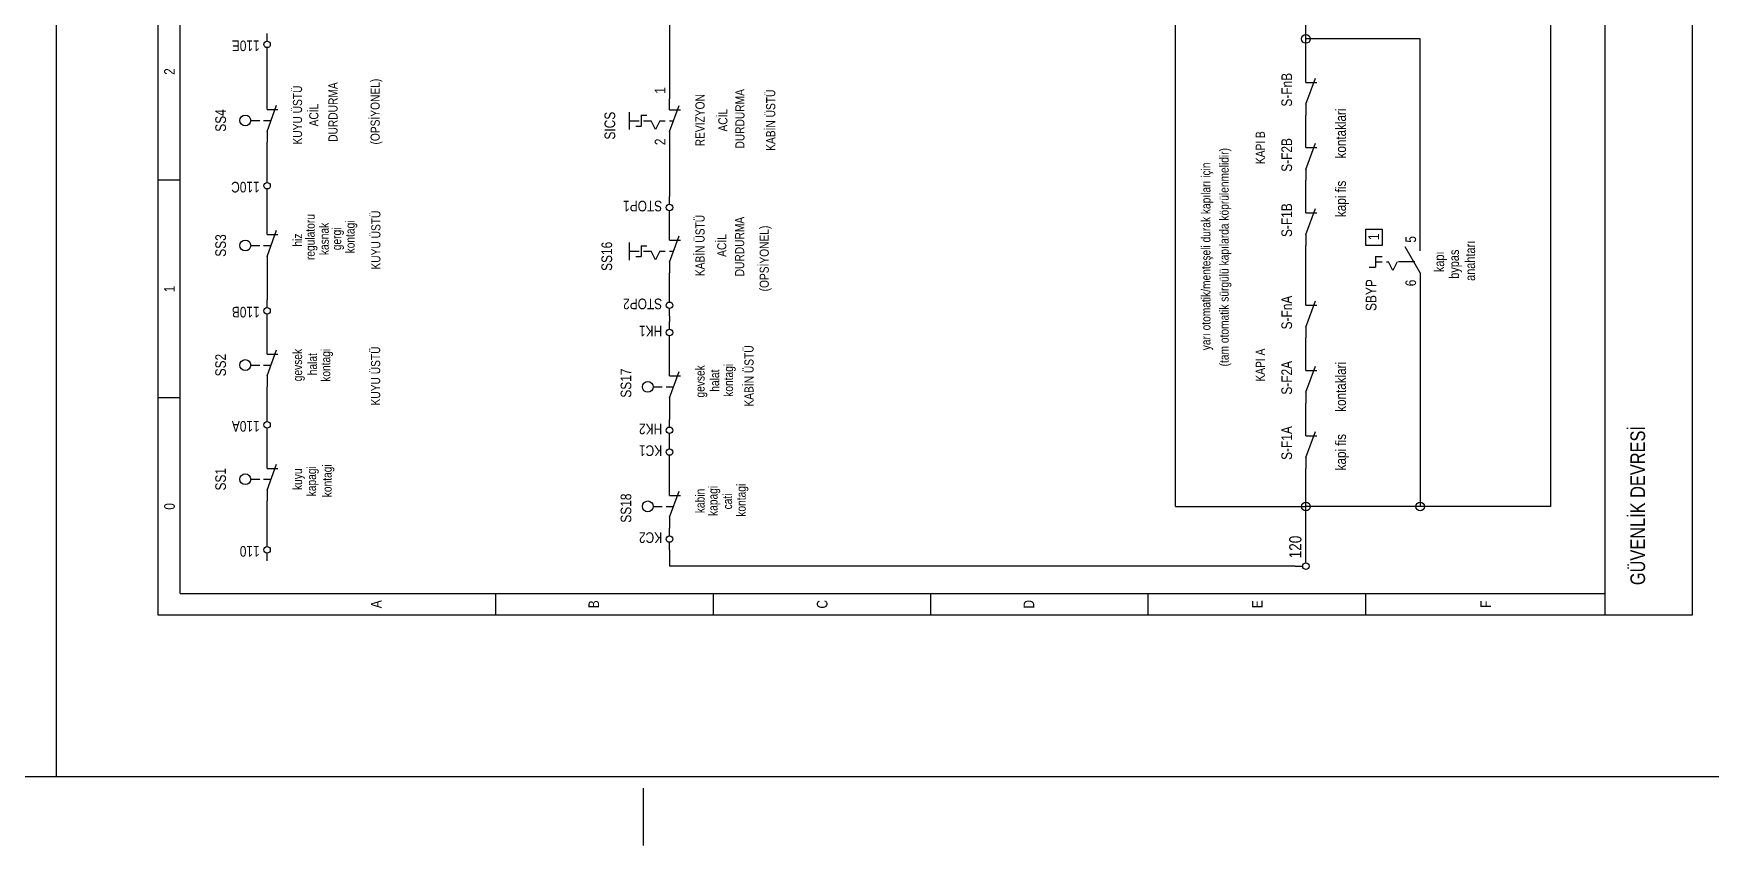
# Model space of a CAD drawing. Header units: centimetres. Extents: x 0 to 13360, y -30 to 2970.
# Drawn here: x 11235 to 11964, y -30 to 323 of the extents above; entities that cross this region are included whole.
import ezdxf
from ezdxf.enums import TextEntityAlignment as Align

# ---------------------------------------------------------------- set-up
doc = ezdxf.new("R2010")
doc.units = ezdxf.units.CM
doc.linetypes.add('CENTER', pattern=[40, 25, -5, 5, -5])
for name, color, linetype in [('SCOTT-CERCEVE', 7, 'CONTINUOUS'), ('SCOTT-EKSEN', 8, 'CENTER'), ('SCOTT-ELEKTRIK', 3, 'CONTINUOUS'), ('SCOTT-ELEKTRIK-YAZI', 4, 'CONTINUOUS')]:
    doc.layers.add(name, color=color, linetype=linetype)
doc.styles.get("Standard").update_dxf_attribs({"font": 'arial.ttf', "width": 0.8})

msp = doc.modelspace()

# ---------------------------------------------------------------- linework, layer by layer
at = {"layer": 'SCOTT-CERCEVE'}
msp.add_line((11244.9, 0), (11244.9, 2970), dxfattribs=at)
for points in [[(0, 0), (13359.95, 0), (13359.95, 2970), (0, 2970)], [(100, 0), (13334.95, 0), (13334.95, 2970), (100, 2970)]]:
    msp.add_lwpolyline(points, close=True, dxfattribs=at)
at = {"layer": 'SCOTT-EKSEN'}
msp.add_line((11500, -30), (11500, -5), dxfattribs=at)
at = {"layer": 'SCOTT-ELEKTRIK'}
for p, q in [((11289.15, 70.2), (11289.15, 1015.95)), ((11298.6, 79.66), (11298.6, 1015.95)), ((11918.07, 70.2), (11918.07, 1015.95)), ((11955.9, 1015.95), (11955.9, 70.2)), ((11894.43, 117.49), (11894.43, 564.36)), ((11731.29, 117.49), (11731.29, 528.89)), ((11511.4, 353.92), (11511.4, 294.72)), ((11788.03, 320.82), (11788.03, 332.65)), ((11336.43, 319.88), (11336.43, 323.19)), ((11837.68, 320.82), (11788.03, 320.82)), ((11788.03, 306.64), (11788.03, 320.82)), ((11837.68, 233.34), (11837.68, 320.82)), ((11336.43, 313.73), (11336.43, 317.04)), ((11336.43, 294.82), (11336.43, 313.73)), ((11788.03, 301.91), (11788.03, 306.64)), ((11788.03, 292.45), (11792.16, 303.8)), ((11788.03, 301.91), (11792.76, 301.91)), ((11336.43, 290.09), (11336.43, 294.82)), ((11336.43, 280.63), (11340.57, 291.98)), ((11511.4, 289.99), (11511.4, 294.72)), ((11511.4, 280.53), (11515.53, 291.88)), ((11788.03, 292.45), (11788.03, 287.72)), ((11329.34, 285.36), (11333.23, 285.36)), ((11334.92, 285.36), (11338.16, 285.36)), ((11336.43, 290.09), (11341.16, 290.09)), ((11493.98, 281.4), (11493.98, 288.97)), ((11494, 285.26), (11498.16, 285.26)), ((11499.1, 287.63), (11501.47, 287.63)), ((11499.1, 287.63), (11499.1, 282.9)), ((11500.05, 285.26), (11503.36, 285.26)), ((11505.25, 281.48), (11503.36, 285.26)), ((11507.14, 285.26), (11505.25, 281.48)), ((11507.14, 285.26), (11509.51, 285.26)), ((11511.4, 289.99), (11516.13, 289.99)), ((11511.4, 285.26), (11513.1, 285.26)), ((11788.03, 278.26), (11788.03, 287.72)), ((11336.43, 280.63), (11336.43, 275.9)), ((11496.74, 282.9), (11499.1, 282.9)), ((11511.4, 280.53), (11511.4, 275.81)), ((11788.03, 273.54), (11788.03, 278.26)), ((11336.43, 261.71), (11336.43, 275.9)), ((11511.4, 275.81), (11511.4, 252.26)), ((11788.03, 264.08), (11792.16, 275.43)), ((11788.03, 273.54), (11792.76, 273.54)), ((11788.03, 264.08), (11788.03, 259.35)), ((11298.6, 259.35), (11289.15, 259.35)), ((11336.43, 258.4), (11336.43, 261.71)), ((11336.43, 252.26), (11336.43, 255.57)), ((11788.03, 249.89), (11788.03, 259.35)), ((11336.43, 240.43), (11336.43, 252.26)), ((11511.4, 248.95), (11511.4, 252.26)), ((11788.03, 245.16), (11788.03, 249.89)), ((11511.4, 242.8), (11511.4, 246.11)), ((11511.4, 237.98), (11511.4, 242.8)), ((11788.03, 235.71), (11792.16, 247.05)), ((11788.03, 245.16), (11792.76, 245.16)), ((11336.43, 235.71), (11336.43, 240.43)), ((11336.43, 226.25), (11340.57, 237.6)), ((11336.43, 235.71), (11341.16, 235.71)), ((11511.4, 233.25), (11511.4, 237.98)), ((11511.4, 223.79), (11515.53, 235.14)), ((11788.03, 235.71), (11788.03, 230.98)), ((11814.04, 230.98), (11814.04, 238.07)), ((11814.04, 238.07), (11821.13, 238.07)), ((11821.13, 238.07), (11821.13, 230.98)), ((11837.68, 228.61), (11837.68, 233.34)), ((11329.34, 230.98), (11333.23, 230.98)), ((11334.92, 230.98), (11338.16, 230.98)), ((11336.43, 226.25), (11336.43, 221.52)), ((11493.98, 224.65), (11493.98, 232.22)), ((11494, 228.52), (11498.16, 228.52)), ((11496.74, 226.15), (11499.1, 226.15)), ((11499.1, 230.88), (11501.47, 230.88)), ((11499.1, 230.88), (11499.1, 226.15)), ((11500.05, 228.52), (11503.36, 228.52)), ((11505.25, 224.73), (11503.36, 228.52)), ((11507.14, 228.52), (11505.25, 224.73)), ((11507.14, 228.52), (11509.51, 228.52)), ((11511.4, 233.25), (11516.13, 233.25)), ((11511.4, 228.52), (11513.1, 228.52)), ((11788.03, 209.7), (11788.03, 230.98)), ((11821.13, 230.98), (11814.04, 230.98)), ((11818.3, 226.25), (11821.13, 226.25)), ((11818.3, 226.25), (11818.3, 221.52)), ((11837.68, 219.15), (11831.22, 230.34)), ((11336.43, 221.52), (11336.43, 207.33)), ((11511.4, 223.79), (11511.4, 219.06)), ((11511.4, 209.7), (11511.4, 219.06)), ((11815.46, 221.52), (11818.3, 221.52)), ((11818.3, 223.88), (11821.13, 223.88)), ((11823.03, 223.88), (11823.97, 223.88)), ((11825.86, 220.1), (11823.97, 223.88)), ((11827.75, 223.88), (11825.86, 220.1)), ((11835.32, 223.88), (11828.23, 223.88)), ((11837.68, 219.15), (11837.68, 214.43)), ((11837.68, 214.43), (11837.68, 117.49)), ((11336.43, 204.02), (11336.43, 207.33)), ((11511.4, 206.39), (11511.4, 209.7)), ((11788.03, 204.97), (11788.03, 209.7)), ((11788.03, 195.51), (11792.16, 206.86)), ((11788.03, 204.97), (11792.76, 204.97)), ((11336.43, 197.88), (11336.43, 201.19)), ((11336.43, 188.42), (11336.43, 197.88)), ((11511.4, 200.24), (11511.4, 203.55)), ((11511.4, 200.24), (11511.4, 197.88)), ((11511.4, 194.57), (11511.4, 197.88)), ((11511.4, 188.42), (11511.4, 191.73)), ((11788.03, 195.51), (11788.03, 190.78)), ((11788.03, 181.32), (11788.03, 190.78)), ((11336.43, 183.69), (11336.43, 188.42)), ((11336.43, 174.23), (11340.57, 185.58)), ((11336.43, 183.69), (11341.16, 183.69)), ((11511.4, 178.96), (11511.4, 188.42)), ((11329.34, 178.96), (11333.23, 178.96)), ((11334.92, 178.96), (11338.16, 178.96)), ((11511.4, 174.23), (11511.4, 178.96)), ((11511.4, 164.77), (11515.53, 176.12)), ((11788.03, 176.6), (11788.03, 181.32)), ((11788.03, 167.14), (11792.16, 178.49)), ((11788.03, 176.6), (11792.76, 176.6)), ((11336.43, 174.23), (11336.43, 169.5)), ((11336.43, 157.68), (11336.43, 169.5)), ((11504.31, 169.5), (11508.2, 169.5)), ((11509.89, 169.5), (11513.12, 169.5)), ((11511.4, 174.23), (11516.13, 174.23)), ((11298.6, 164.77), (11289.15, 164.77)), ((11511.4, 164.77), (11511.4, 160.05)), ((11788.03, 167.14), (11788.03, 162.41)), ((11788.03, 152.95), (11788.03, 162.41)), ((11336.43, 154.37), (11336.43, 157.68)), ((11511.4, 160.05), (11511.4, 155.32)), ((11511.4, 152.01), (11511.4, 155.32)), ((11336.43, 148.22), (11336.43, 151.53)), ((11336.43, 138.77), (11336.43, 148.22)), ((11511.4, 145.86), (11511.4, 149.17)), ((11511.4, 142.55), (11511.4, 145.86)), ((11788.03, 148.22), (11788.03, 152.95)), ((11788.03, 138.77), (11792.16, 150.11)), ((11788.03, 148.22), (11792.76, 148.22)), ((11336.43, 134.04), (11336.43, 138.77)), ((11511.4, 136.4), (11511.4, 139.71)), ((11788.03, 138.77), (11788.03, 134.04)), ((11336.43, 124.58), (11340.57, 135.93)), ((11336.43, 134.04), (11341.16, 134.04)), ((11511.4, 126.94), (11511.4, 136.4)), ((11788.03, 117.49), (11788.03, 134.04)), ((11329.34, 129.31), (11333.23, 129.31)), ((11334.92, 129.31), (11338.16, 129.31)), ((11336.43, 124.58), (11336.43, 119.85)), ((11511.4, 122.22), (11511.4, 126.94)), ((11511.4, 112.76), (11515.53, 124.11)), ((11336.43, 103.3), (11336.43, 119.85)), ((11504.31, 117.49), (11508.2, 117.49)), ((11509.89, 117.49), (11513.12, 117.49)), ((11511.4, 122.22), (11516.13, 122.22)), ((11731.29, 117.49), (11788.03, 117.49)), ((11788.03, 96.21), (11788.03, 117.49)), ((11837.68, 117.49), (11788.03, 117.49)), ((11894.43, 117.49), (11837.68, 117.49)), ((11511.4, 112.76), (11511.4, 108.03)), ((11336.43, 99.99), (11336.43, 103.3)), ((11511.4, 104.72), (11511.4, 108.03)), ((11336.43, 93.84), (11336.43, 97.15)), ((11511.4, 98.57), (11511.4, 101.88)), ((11511.4, 98.57), (11511.4, 91.48)), ((11788.03, 92.9), (11788.03, 96.21)), ((11783.3, 91.48), (11511.4, 91.48)), ((11783.3, 91.48), (11786.61, 91.48)), ((11298.6, 79.66), (11918.07, 79.66)), ((11435.74, 79.66), (11435.74, 70.2)), ((11530.31, 79.66), (11530.31, 70.2)), ((11624.89, 79.66), (11624.89, 70.2)), ((11719.46, 70.2), (11719.46, 79.66)), ((11814.04, 70.2), (11814.04, 79.66)), ((11955.9, 70.2), (11289.15, 70.2))]:
    msp.add_line(p, q, dxfattribs=at)
for centre, radius in [((11788.03, 320.82), 1.89), ((11336.43, 318.46), 1.42), ((11326.98, 285.36), 2.36), ((11336.43, 256.99), 1.42), ((11511.4, 247.53), 1.42), ((11326.98, 230.98), 2.36), ((11511.4, 204.97), 1.42), ((11336.43, 202.6), 1.42), ((11511.4, 193.15), 1.42), ((11326.98, 178.96), 2.36), ((11501.94, 169.5), 2.36), ((11336.43, 152.95), 1.42), ((11511.4, 150.59), 1.42), ((11511.4, 141.13), 1.42), ((11326.98, 129.31), 2.36), ((11501.94, 117.49), 2.36), ((11788.03, 117.49), 1.89), ((11837.68, 117.49), 1.89), ((11511.4, 103.3), 1.42), ((11336.43, 98.57), 1.42), ((11788.03, 91.48), 1.42)]:
    msp.add_circle(centre, radius, dxfattribs=at)

# ---------------------------------------------------------------- texts
at = {"layer": 'SCOTT-ELEKTRIK-YAZI', "width": 0.8}
for s, height, rotation, p in [('110E', 4.634, 180, (11333.22, 320.16)), ('(OPSİYONEL)', 3.9722, 90, (11385.41, 274.91)), ('1', 4.63, 90, (11509.6, 296.99)), ('S-FnB', 4.634, 90, (11781.98, 291.41)), ('kontaklari', 4.54, 90, (11805.43, 268.84)), ('S-F2B', 4.634, 90, (11781.98, 263.04)), ('110C', 4.634, 180, (11333.22, 258.69)), ('kapi fis', 4.54, 90, (11805.43, 243.38)), ('STOP1', 4.634, 180, (11508.18, 250.46)), ('S-F1B', 4.634, 90, (11781.98, 234.67)), ('(OPSİYONEL)', 3.9722, 90, (11554.53, 211.02)), ('5', 4.63, 90, (11835.89, 232.21)), ('110B', 4.634, 180, (11333.22, 204.31)), ('STOP2', 4.634, 180, (11508.18, 207.9)), ('S-FnA', 4.634, 90, (11781.98, 194.47)), ('HK1', 4.634, 180, (11508.18, 196.08)), ('S-F2A', 4.634, 90, (11781.98, 166.1)), ('kontaklari', 4.54, 90, (11805.43, 158.64)), ('110A', 4.634, 180, (11333.22, 154.65)), ('HK2', 4.634, 180, (11508.18, 153.52)), ('S-F1A', 4.634, 90, (11781.98, 137.73)), ('kapi fis', 4.54, 90, (11805.43, 133.19)), ('GÜVENLİK DEVRESİ', 6.3687, 90, (11935.44, 83.24)), ('KC1', 4.634, 180, (11508.18, 144.06)), ('KC2', 4.634, 180, (11508.18, 106.23)), ('120', 5.296, 90, (11786.05, 94.88)), ('110', 4.634, 180, (11333.22, 100.27))]:
    msp.add_text(s, height=height, rotation=rotation, dxfattribs=at).set_placement(p)
for s, height, p in [('2', 4.63, (11296.33, 306.64)), ('KUYU ÜSTÜ', 3.972, (11351.65, 287.72)), ('DURDURMA', 3.972, (11367.08, 289.02)), ('DURDURMA', 3.972, (11543.96, 286.08)), ('ACİL', 3.972, (11358.75, 287.72)), ('REVIZYON', 3.972, (11526.62, 285.48)), ('KABİN ÜSTÜ', 3.972, (11557.36, 285.48)), ('SS4', 4.634, (11318.56, 285.36)), ('ACİL', 3.972, (11536.55, 285.48)), ('KAPI B', 3.972, (11770.16, 273.54)), ('(tam otomatik sürgülü kapılarda köprülenmelidir)', 3.9722, (11754.44, 225.89)), ('yarı otomatik/menteşeli durak kapıları için', 3.9722, (11746.51, 226.25)), ('regulatoru', 3.972, (11357.15, 234.64)), ('kasnak', 3.972, (11363.25, 233.84)), ('kontagi', 3.972, (11374.48, 234.7)), ('KUYU ÜSTÜ', 3.972, (11385.71, 233.34)), ('KABİN ÜSTÜ', 3.972, (11526.63, 230.98)), ('DURDURMA', 3.972, (11543.84, 230.51)), ('SS3', 4.634, (11318.56, 230.98)), ('hiz', 3.972, (11351.66, 233.34)), ('gergi', 3.972, (11368.65, 233.86)), ('ACİL', 3.972, (11536.09, 230.98)), ('1', 4.63, (11819.81, 234.76)), ('SS16', 4.634, (11486.43, 226.25)), ('kapı', 4.256, (11848.09, 223.88)), ('bypas', 4.256, (11854.55, 222.85)), ('anahtarı', 4.256, (11861.55, 224.31)), ('1', 4.63, (11296.33, 212.06)), ('SS2', 4.634, (11318.56, 178.96)), ('gevsek', 3.972, (11351.66, 178.96)), ('halat', 3.972, (11358.15, 179.36)), ('kontagi', 3.972, (11363.9, 178.87)), ('KUYU ÜSTÜ', 3.972, (11385.59, 174.22)), ('KABİN ÜSTÜ', 3.972, (11547.91, 174.23)), ('KAPI A', 3.972, (11770.16, 178.96)), ('gevsek', 3.972, (11526.63, 171.87)), ('halat', 3.972, (11532.98, 172.19)), ('kontagi', 3.972, (11538.99, 172.34)), ('SS1', 4.634, (11318.56, 129.31)), ('kuyu', 3.972, (11351.66, 129.31)), ('kapagi', 3.972, (11357.73, 128.43)), ('kontagi', 3.972, (11364.52, 128.63)), ('kabin', 3.972, (11526.63, 119.85)), ('kapagi', 3.972, (11532.24, 119.88)), ('kontagi', 3.972, (11544.49, 120.17)), ('0', 4.63, (11296.33, 117.49)), ('cati', 3.972, (11538.57, 119.65)), ('A', 4.63, (11386.18, 74.93)), ('B', 4.63, (11480.76, 74.93)), ('C', 4.63, (11580.06, 74.93)), ('D', 4.63, (11669.91, 74.93)), ('E', 4.63, (11769.21, 74.93)), ('F', 4.63, (11868.52, 74.93))]:
    msp.add_text(s, height=height, rotation=90, dxfattribs=at).set_placement(p, align=Align.CENTER)
for s, height, p in [('SICS', 4.634, (11487.76, 289.14)), ('2', 4.63, (11509.6, 277.51)), ('SBYP', 4.634, (11818.67, 216.32)), ('6', 4.63, (11835.89, 216.13)), ('SS17', 4.634, (11494.75, 177.45)), ('SS18', 4.634, (11494.75, 123.07))]:
    msp.add_text(s, height=height, rotation=90, dxfattribs=at).set_placement(p, align=Align.RIGHT)

doc.saveas('drawing.dxf')
